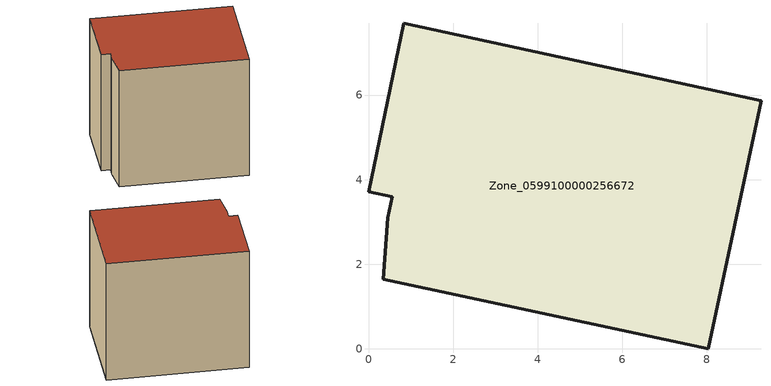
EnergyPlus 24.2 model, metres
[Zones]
Zone_0599100000256672
 floor ground (C_G): 9.28,5.87 8.03,0 0.34,1.65 0.45,3.1 0.56,3.6 0,3.72 0.84,7.7 z0
 wall outside (C_F): 8.03,0 9.28,5.87 0.84,7.7 0,3.72 0.56,3.6 0.45,3.1 0.34,1.65 8.03,0 z0:8.2
 roof outside (C_R): 0.56,3.6 0.45,3.1 0.34,1.65 8.03,0 9.28,5.87 0.84,7.7 0,3.72 z8.2
[BUILDING]
Pand.0599100000256672: North Axis=0; Terrain=City; Loads Convergence Tolerance Value=0.04; Temperature Convergence Tolerance Value=0.4; Solar Distribution=FullExterior; Maximum Number of Warmup Days=25; Minimum Number of Warmup Days=1
[Site:Location]
Rotterdam.The.Hague.AP_ZH_NLD Design_Conditions: Latitude=51.96; Longitude=4.45; Time Zone=1; Elevation=-4.5
[SITE:GROUNDTEMPERATURE:BUILDINGSURFACE]
18, 18, 18, 18, 18, 18, 18, 18, 18, 18, 18, 18
[MATERIAL] Thermal Absorptance=0.9; Solar Absorptance=0.7; Visible Absorptance=0.7
Name | Roughness | Thickness | Conductivity | Density | Specific Heat
G.TI.1975-1991 | MediumSmooth | 0.15 | 0.288461 | 540 | 1210
F.TI.1975-1991 | Rough | 0.3 | 0.230769 | 1920 | 840
R.TI.1975-1991 | MediumRough | 0.2 | 0.153846 | 1500 | 1000
[CONSTRUCTION]
C_G: G.TI.1975-1991
C_F: F.TI.1975-1991
C_R: R.TI.1975-1991
[ZONE]
Zone_0599100000256672: Type=1; Multiplier=1; Ceiling Height=Autocalculate; Volume=Autocalculate; Floor Area=autocalculate; Part of Total Floor Area=Yes
[ZONEINFILTRATION:DESIGNFLOWRATE]
Infil_Zone_0599100000256672: Zone or ZoneList or Space or SpaceList=Zone_0599100000256672; Schedule=AlwaysOn; Design Flow Rate Calculation Method=Flow/Area; Flow Rate per Floor Area=0.003; Constant Term Coefficient=1; Temperature Term Coefficient=0; Velocity Term Coefficient=0; Velocity Squared Term Coefficient=0
[HVACTEMPLATE:ZONE:IDEALLOADSAIRSYSTEM]
Zone_0599100000256672: Maximum Heating Supply Air Temperature=50; Minimum Cooling Supply Air Temperature=13; Maximum Heating Supply Air Humidity Ratio=0.0156; Minimum Cooling Supply Air Humidity Ratio=0.0077; Heating Limit=NoLimit; Cooling Limit=NoLimit; Dehumidification Control Type=ConstantSensibleHeatRatio; Cooling Sensible Heat Ratio=0.7; Dehumidification Setpoint=60; Humidification Control Type=None; Humidification Setpoint=30; Outdoor Air Method=None; Outdoor Air Flow Rate per Person=0.00944; Outdoor Air Flow Rate per Zone Floor Area=0; Outdoor Air Flow Rate per Zone=0; Demand Controlled Ventilation Type=None; Outdoor Air Economizer Type=NoEconomizer; Heat Recovery Type=None; Sensible Heat Recovery Effectiveness=0.7; Latent Heat Recovery Effectiveness=0.65
[ZONECONTROL:THERMOSTAT]
ThermostatControl_Zone_0599100000256672: Zone or ZoneList=Zone_0599100000256672; Control Type Schedule=DualSetpointControlType; Control 1=Thermostat_Zone_0599100000256672; Temperature Difference Between Cutout And Setpoint=0
[THERMOSTATSETPOINT:DUALSETPOINT]
Thermostat_Zone_0599100000256672: Heating Setpoint Temperature Schedule=HeatingSetpoint_Zone_0599100000256672; Cooling Setpoint Temperature Schedule=CoolingSetpoint_Zone_0599100000256672
[SCHEDULE:COMPACT]
HeatingSetpoint_Zone_0599100000256672: Through: 12/31, For: AllDays, Until: 24:00, 21
CoolingSetpoint_Zone_0599100000256672: Through: 12/31, For: AllDays, Until: 24:00, 24
DualSetpointControlType: Through: 12/31, For: AllDays, Until: 24:00, 4
AlwaysOn: Through: 12/31, For: AllDays, Until: 24:00, 1
